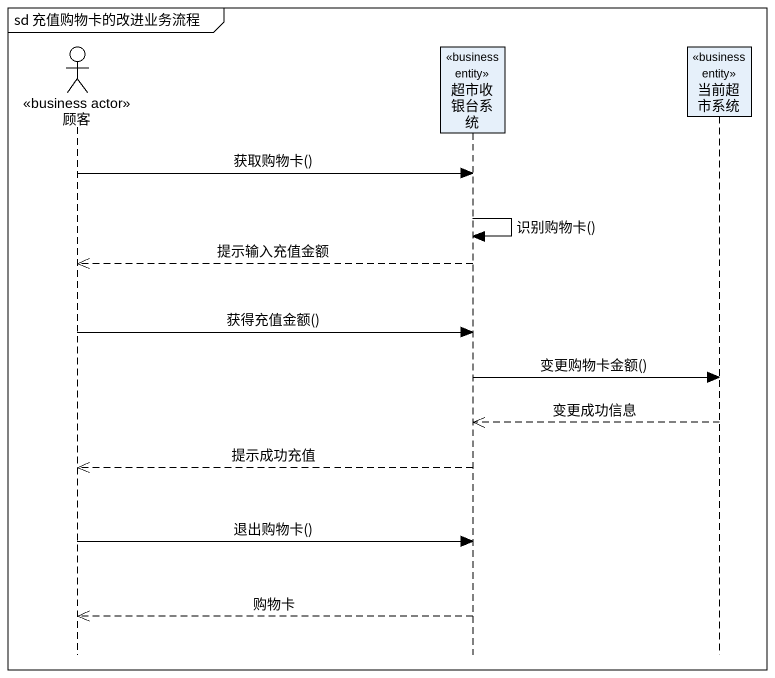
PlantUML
@startuml
mainframe sd 充值购物卡的改进业务流程
hide footbox
actor 顾客 <<business actor>>
participant 超市收银台系统 <<business entity>>
participant 当前超市系统 <<business entity>>

顾客 -> 超市收银台系统 : 获取购物卡()
超市收银台系统 -> 超市收银台系统 : 识别购物卡()
超市收银台系统 -->> 顾客 : 提示输入充值金额
顾客 -> 超市收银台系统 : 获得充值金额()
超市收银台系统 -> 当前超市系统 : 变更购物卡金额()
当前超市系统 -->> 超市收银台系统 : 变更成功信息
超市收银台系统 -->> 顾客 : 提示成功充值
顾客 -> 超市收银台系统 : 退出购物卡()
超市收银台系统 -->> 顾客 : 购物卡
@enduml
